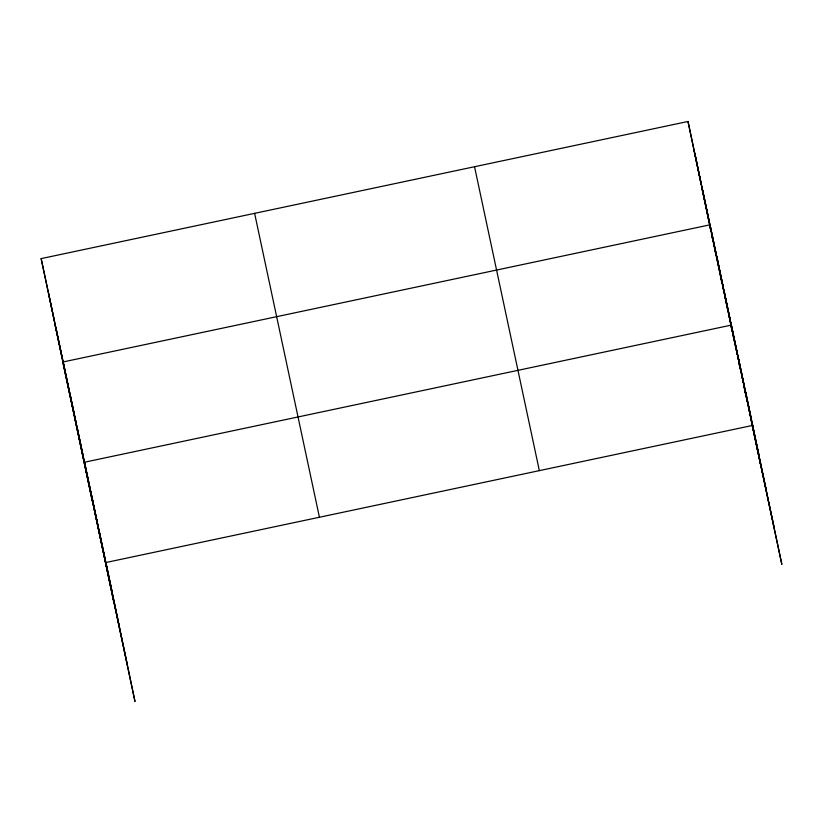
<?xml version="1.0" encoding="UTF-8"?>
<svg xmlns="http://www.w3.org/2000/svg" width="823" height="823" viewBox="0 0 823 823"><rect width="100%" height="100%" fill="white"/><g stroke="black" fill="none" stroke-linecap="round" stroke-linejoin="round"><path stroke-width="1.23" d="M752.808 425.378L105.951 562.51L134.993 701.525L41.15 258.607L688.007 121.475L781.85 564.393L751.759 423.248M693.943 149.879L722.841 285.396L717.172 258.227M723.098 286.641L730.227 320.065L724.291 291.661M730.495 321.309L751.615 420.358L745.679 391.943M751.883 421.592L758.744 453.782M708.654 219.597L701.566 186.389L705.496 205.184M708.912 220.821L716.257 255.264M716.514 256.498L723.602 289.706L719.786 271.456M737.593 355.33L723.859 290.951L727.532 308.512M737.861 356.565L744.98 389.999L741.173 371.749M745.247 391.234L766.367 490.282M715.197 251.056L711.525 233.835L712.728 239.812M715.722 253.515L716.771 258.432M717.296 260.891L720.969 278.112M723.067 287.957L724.117 292.875M724.641 295.334L727.522 308.872M728.839 315.014L733.303 335.99M736.204 349.6L737.264 354.559M737.789 357.038L738.324 359.507M738.581 360.752L740.7 370.648M742.017 376.841L743.076 381.8M743.601 384.269L745.71 394.176M745.977 395.41L747.294 401.603M749.414 411.51L750.463 416.459M750.988 418.938L774.227 527.893M720.464 276.487L721.514 281.404M731.215 326.916L731.74 329.375M732.789 334.303L734.095 340.444M739.342 365.062L739.877 367.531M744.362 388.579L745.422 393.538M474.542 166.73L539.343 470.633M254.616 213.352L319.417 517.255M41.15 258.607L111.887 590.914M54.709 323.511L119.51 627.414M62.569 361.122L127.37 665.025M738.55 358.519L744.486 386.923M740.916 370.535L731.421 325.085L84.563 462.217L113.605 601.232M745.247 391.254L750.483 416.325M751.008 418.835L760.462 464.11M719.528 270.242L710.043 224.802L63.186 361.935L92.227 500.95M728.057 311.022L732.47 332.183M733.746 338.274L734.764 343.14M735.268 345.567L735.783 348.006M702.698 190.36L708.634 218.764M695.353 155.917L701.289 184.321M688.007 121.475L701.309 185.165M705.753 206.439L709.426 223.99M714.765 249.544L716.031 255.624M98.822 529.076L104.758 557.48M91.692 495.652L97.628 524.056M77.434 428.793L83.37 457.197M70.305 395.359L76.241 423.763M55.841 327.492L61.776 355.896M48.495 293.05L54.431 321.454M711 231.376L709.951 226.448L710.949 231.294M739.085 363.817L738.56 361.359L739.085 363.817"/></g></svg>
